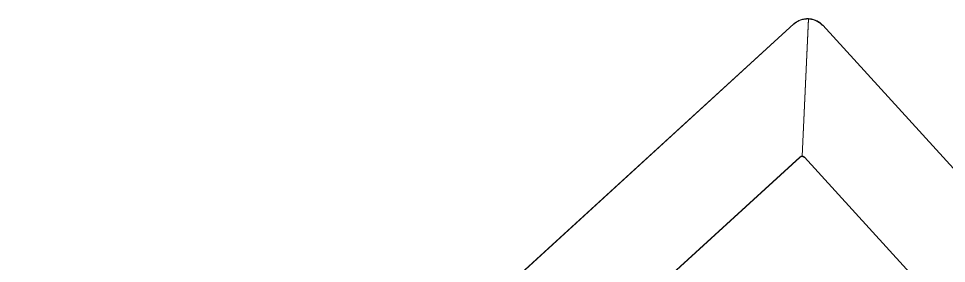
# Model space of a CAD drawing. Header units: millimetres. Extents: x -71377 to 516042, y -145869 to 441446.
# Drawn here: x 215918.4 to 216190.6, y 146059.5 to 146131.2 of the extents above; entities that cross this region are included whole.
import ezdxf

# ---------------------------------------------------------------- set-up
doc = ezdxf.new("R2010")
doc.units = ezdxf.units.MM
doc.header["$LTSCALE"] = 1000
doc.linetypes.add('IMPORT-DASHEDX2 _4_', pattern=[152.4, 101.6, -50.8])
doc.layers.add('05', color=5, linetype='IMPORT-DASHEDX2 _4_', lineweight=5)
doc.layers.add('조경라인_dwg', color=8, linetype='Continuous', lineweight=5)

# ---------------------------------------------------------------- blocks, each defined once
blk = doc.blocks.new('조경라인_dwg-6847807-지반층 배치도')
at = {"layer": '05', "flags": 128}
for points in [[(216150.12, 146131.09), (216148.32, 146090.89), (216150.15, 146131.2)], [(216429.38, 145827.85), (216154.31, 146129.26), (216429.42, 145827.96)], [(216147.6, 146090.63), (216052.34, 146003.65), (215957.07, 145916.67), (216052.31, 146003.54), (216147.57, 146090.52)], [(216390.37, 145826.08), (216149.01, 146090.57), (216390.41, 145826.19)]]:
    blk.add_lwpolyline(points, dxfattribs=at)
blk.add_lwpolyline([(216071.19, 145982.86), (216032.08, 146025.69), (216145.83, 146129.64), (216032.11, 146025.8), (216071.22, 145982.97), (216018.05, 145934.42), (216071.19, 145982.86), (216032.08, 146025.69), (215918.38, 145921.96), (216032.11, 146025.8), (216071.22, 145982.97), (216124.39, 146031.52)], close=True, dxfattribs=at)
at = {"layer": '05'}
for centre, radius in [((216149.85, 146125.1), 6), ((216149.88, 146125.21), 6), ((216148.24, 146089.78), 1), ((216148.27, 146089.89), 1)]:
    blk.add_arc(centre, radius, 42.3982, 132.3982, dxfattribs=at)

msp = doc.modelspace()

# ---------------------------------------------------------------- block references
at = {"layer": '조경라인_dwg', "rotation": 8.537736462515947e-07}
msp.add_blockref('조경라인_dwg-6847807-지반층 배치도', (0, 0), dxfattribs=at)

doc.saveas('drawing.dxf')
